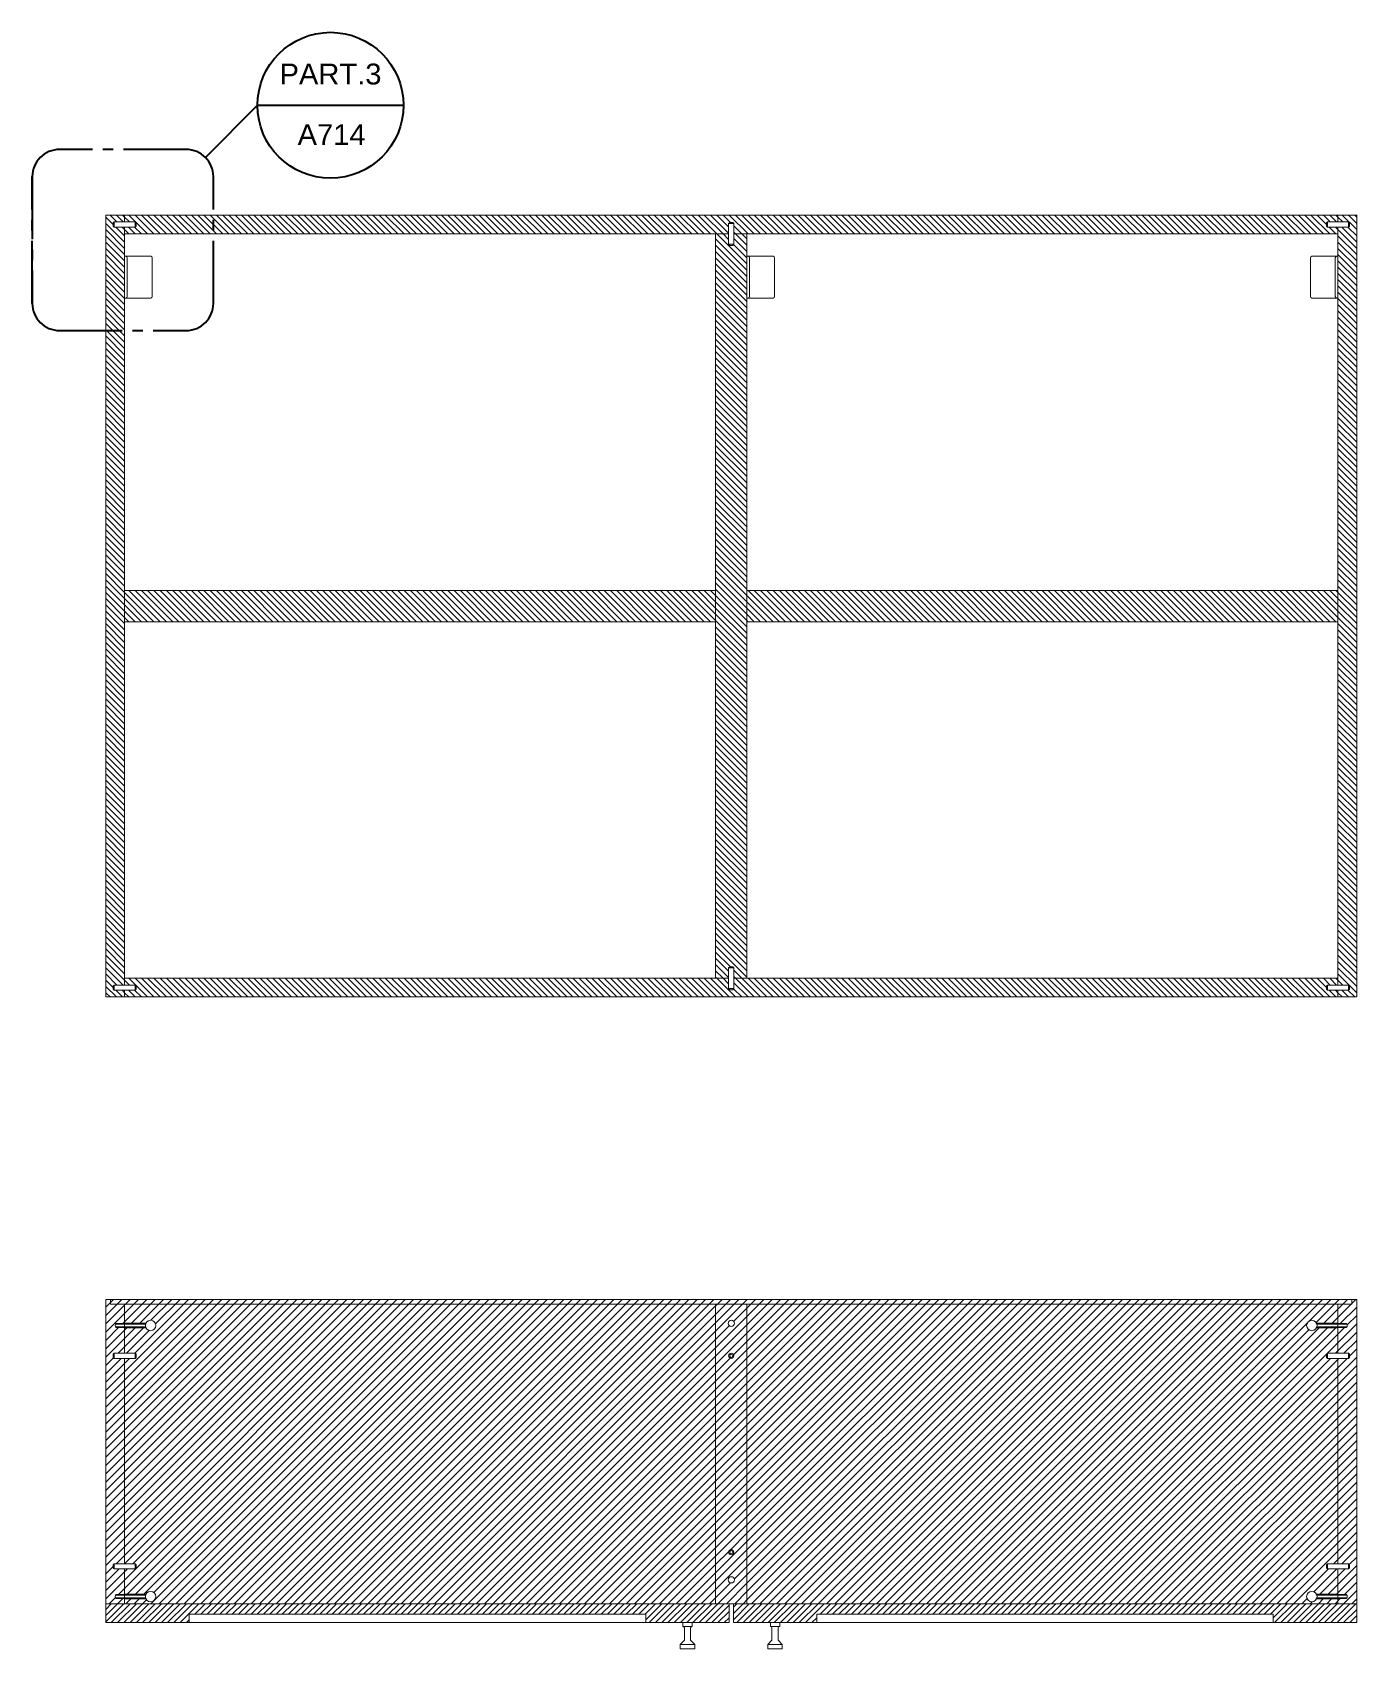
# Model space of a CAD drawing. Header units: centimetres. Extents: x -2268 to 3476, y -1681 to 1470.
# Drawn here: x -883.2 to -756.2, y -1680.9 to -1525.9 of the extents above; entities that cross this region are included whole.
import ezdxf
from ezdxf.enums import TextEntityAlignment as Align

# ---------------------------------------------------------------- set-up
doc = ezdxf.new("R2010")
doc.units = ezdxf.units.CM
doc.linetypes.add('CENTER2', pattern=[1.125, 0.75, -0.125, 0.125, -0.125])
doc.layers.get('0').update_dxf_attribs({"color": 5})
for name, color, linetype, lineweight in [('0_Num_Penna__5', 5, 'Continuous', 18), ('0_Num_Penna__6', 6, 'Continuous', 18), ('A-FURN_Num_Penna__252_Num_Penna__252_Num_Penna__3_Num_Penna__252_Num_Penna__252_Num_Penna__252_Num_Penna__252_Num_Penna__252_Num_Penna__252_Num_Penna__252_Num_Penna__252_Num_Penna__252_Num_Penna__252_Num_Penna__252_Num_Penna__5', 5, 'Continuous', 18), ('A-FURN_Num_Penna__252_Num_Penna__252_Num_Penna__3_Num_Penna__252_Num_Penna__252_Num_Penna__252_Num_Penna__252_Num_Penna__252_Num_Penna__252_Num_Penna__252_Num_Penna__252_Num_Penna__252_Num_Penna__252_Num_Penna__252_Num_Penna__6', 6, 'Continuous', 18), ('A-FURN_Num_Penna__252_Num_Penna__252_Num_Penna__3_Num_Penna__252_Num_Penna__252_Num_Penna__252_Num_Penna__252_Num_Penna__252_Num_Penna__252_Num_Penna__252_Num_Penna__252_Num_Penna__252_Num_Penna__252_Num_Penna__6_Num_Penna__6', 6, 'Continuous', 18), ('A-SECT A-MCUT', 7, 'Continuous', 35), ('A-SECT-PATT_Num_Penna__6_Num_Penna__6_Num_Penna__6_Num_Penna__6_Num_Penna__6_Num_Penna__6_Num_Penna__6_Num_Penna__6_Num_Penna__6_Num_Penna__6_Num_Penna__6_Num_Penna__6_Num_Penna__6_Num_Penna__6', 6, 'Continuous', 18), ('INFO_Num_Penna__2_Num_Penna__2_Num_Penna__2_Num_Penna__2_Num_Penna__5', 5, 'Continuous', 18), ('PDF10_Solid Fills_Num_Penna__5_Num_Penna__5_Num_Penna__5_Num_Penna__5_Num_Penna__5_Num_Penna__5_Num_Penna__5_Num_Penna__5', 5, 'Continuous', 18), ('PDF10_Solid Fills_Num_Penna__5_Num_Penna__5_Num_Penna__5_Num_Penna__5_Num_Penna__5_Num_Penna__5_Num_Penna__5_Num_Penna__6', 6, 'Continuous', 18), ('PDF16_Geometry_Num_Penna__5_Num_Penna__5_Num_Penna__5_Num_Penna__5_Num_Penna__5_Num_Penna__5_Num_Penna__5_Num_Penna__5_Num_Penna__5_Num_Penna__5_Num_Penna__5_Num_Penna__5_Num_Penna__5_Num_Penna__5', 5, 'Continuous', 18), ('PDF16_Geometry_Num_Penna__6_Num_Penna__6_Num_Penna__6_Num_Penna__6_Num_Penna__6_Num_Penna__6_Num_Penna__6_Num_Penna__6_Num_Penna__6_Num_Penna__6_Num_Penna__6_Num_Penna__6_Num_Penna__6_Num_Penna__5', 5, 'Continuous', 18), ('PDF16_Geometry_Num_Penna__6_Num_Penna__6_Num_Penna__6_Num_Penna__6_Num_Penna__6_Num_Penna__6_Num_Penna__6_Num_Penna__6_Num_Penna__6_Num_Penna__6_Num_Penna__6_Num_Penna__6_Num_Penna__6_Num_Penna__6', 6, 'Continuous', 18), ('PDF22_Geometry_Num_Penna__1_Num_Penna__255_Num_Penna__3_Num_Penna__3_Num_Penna__6', 6, 'Continuous', 18), ('PDF2_Geometry_Num_Penna__7_Num_Penna__7_Num_Penna__7_Num_Penna__7_Num_Penna__7_Num_Penna__7_Num_Penna__7_Num_Penna__5', 5, 'Continuous', 18), ('PDF2_Geometry_Num_Penna__7_Num_Penna__7_Num_Penna__7_Num_Penna__7_Num_Penna__7_Num_Penna__7_Num_Penna__7_Num_Penna__6', 6, 'Continuous', 18), ('PDF_Geometry_Num_Penna__7_Num_Penna__7_Num_Penna__3_Num_Penna__6_Num_Penna__6_Num_Penna__6_Num_Penna__6_Num_Penna__6_Num_Penna__6_Num_Penna__6_Num_Penna__6_Num_Penna__6_Num_Penna__6_Num_Penna__6', 6, 'Continuous', 18), ('VITE_Num_Penna__5', 5, 'Continuous', 18), ('VITE_Num_Penna__6', 6, 'Continuous', 18)]:
    doc.layers.add(name, color=color, linetype=linetype, lineweight=lineweight)
doc.styles.add('ARIAL', font='Arial.ttf')

msp = doc.modelspace()

# ---------------------------------------------------------------- hatches: boundary and pattern name
at = {"layer": '0_Num_Penna__5', "ltscale": 0.5}
h = msp.add_hatch(dxfattribs=at)
h.set_pattern_fill('JIS_WOOD', color=254, scale=0.6, angle=90)
h.paths.add_polyline_path([(-874.377, -1544.5855), (-875.377, -1544.5855), (-875.477, -1544.4855), (-875.477, -1544.1855), (-875.377, -1544.0855), (-874.377, -1544.0855), (-874.377, -1543.4355), (-876.177, -1543.4355), (-876.177, -1618.4355), (-874.377, -1618.4355), (-874.377, -1617.7855), (-875.377, -1617.7855), (-875.477, -1617.6855), (-875.477, -1617.3855), (-875.377, -1617.2855), (-874.377, -1617.2855)])
h = msp.add_hatch(dxfattribs=at)
h.set_pattern_fill('JIS_WOOD', color=254, scale=0.6, angle=90)
h.paths.add_polyline_path([(-816.327, -1544.1355), (-816.027, -1544.1355), (-815.927, -1544.2355), (-815.927, -1545.2355), (-757.977, -1545.2355), (-757.977, -1544.5855), (-758.977, -1544.5855), (-759.077, -1544.4855), (-759.077, -1544.1855), (-758.977, -1544.0855), (-757.977, -1544.0855), (-757.977, -1543.4355), (-874.377, -1543.4355), (-874.377, -1544.0855), (-873.377, -1544.0855), (-873.277, -1544.1855), (-873.277, -1544.4855), (-873.377, -1544.5855), (-874.377, -1544.5855), (-874.377, -1545.2355), (-816.427, -1545.2355), (-816.427, -1544.2355)])
h = msp.add_hatch(dxfattribs=at)
h.set_pattern_fill('JIS_WOOD', color=254, scale=0.6, angle=90)
h.paths.add_polyline_path([(-756.177, -1543.4355), (-757.977, -1543.4355), (-757.977, -1544.0855), (-756.977, -1544.0855), (-756.877, -1544.1855), (-756.877, -1544.4855), (-756.977, -1544.5855), (-757.977, -1544.5855), (-757.977, -1616.6355), (-757.977, -1617.2855), (-756.977, -1617.2855), (-756.877, -1617.3855), (-756.877, -1617.6855), (-756.977, -1617.7855), (-757.977, -1617.7855), (-757.977, -1618.4355), (-756.177, -1618.4355)])
at = {"layer": '0_Num_Penna__5'}
h = msp.add_hatch(dxfattribs=at)
h.set_pattern_fill('JIS_WOOD', color=254, scale=0.6, angle=90)
h.paths.add_polyline_path([(-814.677, -1545.2355), (-815.927, -1545.2355), (-815.927, -1546.2355), (-816.027, -1546.3355), (-816.327, -1546.3355), (-816.427, -1546.2355), (-816.427, -1545.2355), (-817.677, -1545.2355), (-817.677, -1616.6355), (-816.427, -1616.6355), (-816.427, -1615.6355), (-816.327, -1615.5355), (-816.027, -1615.5355), (-815.927, -1615.6355), (-815.927, -1616.6355), (-814.677, -1616.6355)])
h = msp.add_hatch(dxfattribs=at)
h.set_pattern_fill('JIS_WOOD', color=254, scale=0.6, angle=90)
h.paths.add_polyline_path([(-817.677, -1579.4355), (-874.377, -1579.4355), (-874.377, -1582.4355), (-817.677, -1582.4355)])
h = msp.add_hatch(dxfattribs=at)
h.set_pattern_fill('JIS_WOOD', color=254, scale=0.6, angle=90)
h.paths.add_polyline_path([(-757.977, -1579.4355), (-814.677, -1579.4355), (-814.677, -1582.4355), (-757.977, -1582.4355)])
at = {"layer": '0_Num_Penna__5', "ltscale": 0.5}
h = msp.add_hatch(dxfattribs=at)
h.set_pattern_fill('JIS_WOOD', color=254, scale=0.6, angle=90)
h.paths.add_polyline_path([(-816.427, -1616.6355), (-874.377, -1616.6355), (-874.377, -1617.2855), (-873.377, -1617.2855), (-873.277, -1617.3855), (-873.277, -1617.6855), (-873.377, -1617.7855), (-874.377, -1617.7855), (-874.377, -1618.4355), (-757.977, -1618.4355), (-757.977, -1617.7855), (-758.977, -1617.7855), (-759.077, -1617.6855), (-759.077, -1617.3855), (-758.977, -1617.2855), (-757.977, -1617.2855), (-757.977, -1616.6355), (-815.927, -1616.6355), (-815.927, -1617.6355), (-816.027, -1617.7355), (-816.327, -1617.7355), (-816.427, -1617.6355)])
h = msp.add_hatch(dxfattribs=at)
h.set_pattern_fill('JIS_WOOD', color=254, scale=0.8)
h.paths.add_polyline_path([(-759.0769, -1652.702), (-758.9769, -1652.602), (-757.977, -1652.602), (-757.977, -1650.1771), (-760.0323, -1650.1771, -0.78690347), (-760.977, -1649.9486, -0.78690044), (-760.0323, -1649.72), (-757.977, -1649.72), (-757.977, -1647.8986), (-814.677, -1647.8986), (-814.677, -1676.6486), (-757.977, -1676.6486), (-757.977, -1676.1771), (-760.0323, -1676.1771, -0.78690044), (-760.977, -1675.9486, -0.78690347), (-760.0323, -1675.72), (-757.977, -1675.72), (-757.977, -1673.2952), (-758.9769, -1673.2952), (-759.0769, -1673.1952), (-759.0769, -1672.8952), (-758.9769, -1672.7952), (-757.977, -1672.7952), (-757.977, -1653.102), (-758.9769, -1653.102), (-759.0769, -1653.002)])
h.paths.add_polyline_path([(-817.677, -1647.8986), (-874.377, -1647.8986), (-874.377, -1649.72), (-872.3216, -1649.72, -0.78690044), (-871.377, -1649.9486, -0.78690347), (-872.3216, -1650.1771), (-874.377, -1650.1771), (-874.377, -1652.602), (-873.377, -1652.602), (-873.277, -1652.702), (-873.277, -1653.002), (-873.377, -1653.102), (-874.377, -1653.102), (-874.377, -1672.7952), (-873.377, -1672.7952), (-873.277, -1672.8952), (-873.277, -1673.1952), (-873.377, -1673.2952), (-874.377, -1673.2952), (-874.377, -1675.72), (-872.3216, -1675.72, -0.78690347), (-871.377, -1675.9486, -0.78690044), (-872.3216, -1676.1771), (-874.377, -1676.1771), (-874.377, -1676.6486), (-817.677, -1676.6486)])
h.paths.add_polyline_path([(-756.627, -1647.4486), (-875.727, -1647.4486), (-875.727, -1647.8986), (-756.627, -1647.8986)])
h.paths.add_polyline_path([(-756.177, -1647.4486), (-756.627, -1647.4486), (-756.627, -1647.8986), (-757.977, -1647.8986), (-757.977, -1649.752), (-757.1465, -1649.752), (-757.1465, -1649.8181), (-757.1224, -1649.8181, -0.14159602), (-757.091, -1649.8634, -0.16394326), (-757.0908, -1650.0334, -0.14299095), (-757.1225, -1650.0788), (-757.1465, -1650.0788), (-757.1465, -1650.1452), (-757.977, -1650.1452), (-757.977, -1650.1771), (-757.977, -1652.602), (-756.9769, -1652.602), (-756.8769, -1652.702), (-756.8769, -1653.002), (-756.9769, -1653.102), (-757.977, -1653.102), (-757.977, -1672.7952), (-756.9769, -1672.7952), (-756.8769, -1672.8952), (-756.8769, -1673.1952), (-756.9769, -1673.2952), (-757.977, -1673.2952), (-757.977, -1675.752), (-757.1465, -1675.752), (-757.1465, -1675.8183), (-757.1225, -1675.8183, -0.1429907), (-757.0908, -1675.8638, -0.16394375), (-757.091, -1676.0338, -0.14159741), (-757.1224, -1676.079), (-757.1465, -1676.079), (-757.1465, -1676.1452), (-757.977, -1676.1452), (-757.977, -1676.6486), (-756.177, -1676.6486)])
h.paths.add_polyline_path([(-874.377, -1650.1452), (-875.2074, -1650.1452), (-875.2074, -1650.0788), (-875.2314, -1650.0788, -0.1429907), (-875.2631, -1650.0334, -0.16394375), (-875.2629, -1649.8634, -0.14159741), (-875.2315, -1649.8181), (-875.2074, -1649.8181), (-875.2074, -1649.752), (-874.377, -1649.752), (-874.377, -1649.72), (-874.377, -1647.8986), (-875.727, -1647.8986), (-875.727, -1647.4486), (-876.177, -1647.4486), (-876.177, -1676.6486), (-874.377, -1676.6486), (-874.377, -1676.1452), (-875.2074, -1676.1452), (-875.2074, -1676.079), (-875.2315, -1676.079, -0.14159602), (-875.2629, -1676.0338, -0.16394326), (-875.2631, -1675.8638, -0.14299095), (-875.2314, -1675.8183), (-875.2074, -1675.8183), (-875.2074, -1675.752), (-874.377, -1675.752), (-874.377, -1673.2952), (-875.377, -1673.2952), (-875.477, -1673.1952), (-875.477, -1672.8952), (-875.377, -1672.7952), (-874.377, -1672.7952), (-874.377, -1653.102), (-875.377, -1653.102), (-875.477, -1653.002), (-875.477, -1652.702), (-875.377, -1652.602), (-874.377, -1652.602)])
at = {"layer": '0_Num_Penna__5'}
h = msp.add_hatch(dxfattribs=at)
h.set_pattern_fill('JIS_WOOD', color=254, scale=0.8)
h.paths.add_polyline_path([(-814.677, -1647.8986), (-817.677, -1647.8986), (-817.677, -1676.6486), (-814.677, -1676.6486)])
h.paths.add_polyline_path([(-816.427, -1652.852, -1), (-815.927, -1652.852, -1)], flags=16)
h.paths.add_polyline_path([(-816.327, -1652.852, -1), (-816.027, -1652.852, -1)], flags=0)
h.paths.add_polyline_path([(-816.477, -1649.7486, -1), (-815.877, -1649.7486, -1)], flags=16)
h.paths.add_polyline_path([(-815.927, -1671.6952, -1), (-816.427, -1671.6952, -1)], flags=16)
h.paths.add_polyline_path([(-816.027, -1671.6952, -1), (-816.327, -1671.6952, -1)], flags=0)
h.paths.add_polyline_path([(-815.877, -1674.3486, -1), (-816.477, -1674.3486, -1)], flags=16)
at = {"layer": '0_Num_Penna__5', "ltscale": 0.5}
h = msp.add_hatch(dxfattribs=at)
h.set_pattern_fill('JIS_WOOD', color=254, scale=0.6)
h.paths.add_polyline_path([(-816.377, -1676.6486), (-876.177, -1676.6486), (-876.177, -1678.4486), (-868.177, -1678.4486), (-868.177, -1677.6486), (-824.377, -1677.6486), (-824.377, -1678.4486), (-816.377, -1678.4486)])
h.paths.add_polyline_path([(-807.977, -1677.6486), (-764.177, -1677.6486), (-764.177, -1678.4486), (-756.177, -1678.4486), (-756.177, -1676.6486), (-815.977, -1676.6486), (-815.977, -1678.4486), (-807.977, -1678.4486)])

# ---------------------------------------------------------------- linework, layer by layer
at = {"layer": '0_Num_Penna__6', "color": 6, "linetype": 'Continuous', "lineweight": 18}
for p, q in [((-875.377, -1544.0855), (-875.477, -1544.1855)), ((-875.477, -1544.1855), (-875.477, -1544.4855)), ((-873.377, -1544.0855), (-873.277, -1544.1855)), ((-873.277, -1544.1855), (-873.277, -1544.4855)), ((-816.427, -1544.2355), (-816.327, -1544.1355)), ((-816.327, -1544.1355), (-816.027, -1544.1355)), ((-815.927, -1544.2355), (-816.027, -1544.1355)), ((-758.977, -1544.0855), (-759.077, -1544.1855)), ((-759.077, -1544.1855), (-759.077, -1544.4855)), ((-756.977, -1544.0855), (-756.877, -1544.1855)), ((-756.877, -1544.1855), (-756.877, -1544.4855)), ((-875.377, -1544.5855), (-875.477, -1544.4855)), ((-873.377, -1544.5855), (-873.277, -1544.4855)), ((-758.977, -1544.5855), (-759.077, -1544.4855)), ((-756.977, -1544.5855), (-756.877, -1544.4855)), ((-816.427, -1546.2355), (-816.327, -1546.3355)), ((-816.327, -1546.3355), (-816.027, -1546.3355)), ((-815.927, -1546.2355), (-816.027, -1546.3355)), ((-816.427, -1615.6355), (-816.327, -1615.5355)), ((-816.327, -1615.5355), (-816.027, -1615.5355)), ((-815.927, -1615.6355), (-816.027, -1615.5355)), ((-875.377, -1617.2855), (-875.477, -1617.3855)), ((-875.477, -1617.3855), (-875.477, -1617.6855)), ((-875.377, -1617.7855), (-875.477, -1617.6855)), ((-873.377, -1617.2855), (-873.277, -1617.3855)), ((-873.377, -1617.7855), (-873.277, -1617.6855)), ((-873.277, -1617.3855), (-873.277, -1617.6855)), ((-816.427, -1617.6355), (-816.327, -1617.7355)), ((-816.327, -1617.7355), (-816.027, -1617.7355)), ((-815.927, -1617.6355), (-816.027, -1617.7355)), ((-758.977, -1617.2855), (-759.077, -1617.3855)), ((-759.077, -1617.3855), (-759.077, -1617.6855)), ((-758.977, -1617.7855), (-759.077, -1617.6855)), ((-756.977, -1617.2855), (-756.877, -1617.3855)), ((-756.977, -1617.7855), (-756.877, -1617.6855)), ((-756.877, -1617.3855), (-756.877, -1617.6855)), ((-874.377, -1650.1771), (-872.3216, -1650.1771)), ((-757.977, -1650.1771), (-760.0323, -1650.1771)), ((-875.377, -1652.602), (-875.477, -1652.702)), ((-875.477, -1652.702), (-875.477, -1653.002)), ((-873.377, -1652.602), (-873.277, -1652.702)), ((-873.277, -1652.702), (-873.277, -1653.002)), ((-758.9769, -1652.602), (-759.0769, -1652.702)), ((-759.0769, -1652.702), (-759.0769, -1653.002)), ((-756.9769, -1652.602), (-756.8769, -1652.702)), ((-756.8769, -1652.702), (-756.8769, -1653.002)), ((-875.377, -1653.102), (-875.477, -1653.002)), ((-873.377, -1653.102), (-873.277, -1653.002)), ((-758.9769, -1653.102), (-759.0769, -1653.002)), ((-756.9769, -1653.102), (-756.8769, -1653.002)), ((-875.377, -1672.7952), (-875.477, -1672.8952)), ((-875.477, -1673.1952), (-875.477, -1672.8952)), ((-873.377, -1672.7952), (-873.277, -1672.8952)), ((-873.277, -1673.1952), (-873.277, -1672.8952)), ((-758.9769, -1672.7952), (-759.0769, -1672.8952)), ((-759.0769, -1673.1952), (-759.0769, -1672.8952)), ((-756.9769, -1672.7952), (-756.8769, -1672.8952)), ((-756.8769, -1673.1952), (-756.8769, -1672.8952)), ((-875.377, -1673.2952), (-875.477, -1673.1952)), ((-873.377, -1673.2952), (-873.277, -1673.1952)), ((-758.9769, -1673.2952), (-759.0769, -1673.1952)), ((-756.9769, -1673.2952), (-756.8769, -1673.1952)), ((-874.377, -1675.72), (-872.3216, -1675.72)), ((-757.977, -1675.72), (-760.0323, -1675.72))]:
    msp.add_line(p, q, dxfattribs=at)
at = {"layer": 'A-FURN_Num_Penna__252_Num_Penna__252_Num_Penna__3_Num_Penna__252_Num_Penna__252_Num_Penna__252_Num_Penna__252_Num_Penna__252_Num_Penna__252_Num_Penna__252_Num_Penna__252_Num_Penna__252_Num_Penna__252_Num_Penna__252_Num_Penna__5', "color": 5, "linetype": 'Continuous', "lineweight": 18}
for p, q in [((-874.377, -1649.752), (-874.377, -1650.1452)), ((-757.977, -1649.752), (-757.977, -1650.1452)), ((-874.377, -1676.1452), (-874.377, -1675.752)), ((-757.977, -1676.1452), (-757.977, -1675.752))]:
    msp.add_line(p, q, dxfattribs=at)
for centre in [(-816.177, -1652.852), (-816.177, -1671.6952)]:
    msp.add_circle(centre, 0.15, dxfattribs=at)
at = {"layer": 'A-FURN_Num_Penna__252_Num_Penna__252_Num_Penna__3_Num_Penna__252_Num_Penna__252_Num_Penna__252_Num_Penna__252_Num_Penna__252_Num_Penna__252_Num_Penna__252_Num_Penna__252_Num_Penna__252_Num_Penna__252_Num_Penna__252_Num_Penna__6', "color": 6, "linetype": 'Continuous', "lineweight": 18}
for p, q in [((-874.377, -1649.752), (-875.2074, -1649.752)), ((-875.2074, -1649.752), (-875.2074, -1649.8183)), ((-875.2074, -1650.1452), (-875.2074, -1650.0788)), ((-874.377, -1650.1452), (-875.2074, -1650.1452)), ((-757.977, -1649.752), (-757.1465, -1649.752)), ((-757.977, -1650.1452), (-757.1465, -1650.1452)), ((-757.1465, -1649.752), (-757.1465, -1649.8183)), ((-757.1465, -1650.1452), (-757.1465, -1650.0788)), ((-874.377, -1675.752), (-875.2074, -1675.752)), ((-875.2074, -1675.752), (-875.2074, -1675.8183)), ((-875.2074, -1676.1452), (-875.2074, -1676.0788)), ((-757.977, -1675.752), (-757.1465, -1675.752)), ((-757.1465, -1675.752), (-757.1465, -1675.8183)), ((-757.1465, -1676.1452), (-757.1465, -1676.0788)), ((-874.377, -1676.1452), (-875.2074, -1676.1452)), ((-757.977, -1676.1452), (-757.1465, -1676.1452))]:
    msp.add_line(p, q, dxfattribs=at)
for centre in [(-816.177, -1652.852), (-816.177, -1671.6952)]:
    msp.add_circle(centre, 0.25, dxfattribs=at)
at = {"layer": 'A-FURN_Num_Penna__252_Num_Penna__252_Num_Penna__3_Num_Penna__252_Num_Penna__252_Num_Penna__252_Num_Penna__252_Num_Penna__252_Num_Penna__252_Num_Penna__252_Num_Penna__252_Num_Penna__252_Num_Penna__252_Num_Penna__6_Num_Penna__6', "color": 6, "linetype": 'Continuous', "lineweight": 18}
for p, q in [((-817.677, -1545.2355), (-817.677, -1616.6355)), ((-814.677, -1545.2355), (-814.677, -1616.6355)), ((-817.677, -1647.8986), (-817.677, -1676.6486)), ((-814.677, -1647.8986), (-814.677, -1676.6486))]:
    msp.add_line(p, q, dxfattribs=at)
at = {"layer": 'A-SECT A-MCUT', "color": 5}
for q in [(-866.6236, -1537.899), (-847.6236, -1532.899)]:
    msp.add_line((-861.6236, -1532.899), q, dxfattribs=at)
at = {"layer": 'A-SECT A-MCUT', "color": 5, "linetype": 'CENTER2', "ltscale": 8}
msp.add_lwpolyline([(-883.2282, -1551.8984, 0.41421356), (-880.6231, -1554.5036), (-868.4657, -1554.5036, 0.41421356), (-865.8606, -1551.8984), (-865.8606, -1539.7411, 0.41421356), (-868.4657, -1537.136), (-880.6231, -1537.136, 0.41421356), (-883.2282, -1539.7411), (-883.2282, -1551.8984), (-883.2282, -1539.7411)], format="xyb", dxfattribs=at)
at = {"layer": 'A-SECT A-MCUT', "color": 5}
msp.add_circle((-854.6236, -1532.899), 7, dxfattribs=at)
at = {"layer": 'A-SECT-PATT_Num_Penna__6_Num_Penna__6_Num_Penna__6_Num_Penna__6_Num_Penna__6_Num_Penna__6_Num_Penna__6_Num_Penna__6_Num_Penna__6_Num_Penna__6_Num_Penna__6_Num_Penna__6_Num_Penna__6_Num_Penna__6', "color": 6, "linetype": 'Continuous', "lineweight": 18}
for p, q in [((-868.177, -1677.6486), (-868.177, -1678.4486)), ((-824.377, -1677.6486), (-824.377, -1678.4486)), ((-807.977, -1677.6486), (-807.977, -1678.4486)), ((-764.177, -1677.6486), (-764.177, -1678.4486))]:
    msp.add_line(p, q, dxfattribs=at)
at = {"layer": 'INFO_Num_Penna__2_Num_Penna__2_Num_Penna__2_Num_Penna__2_Num_Penna__5', "color": 5, "linetype": 'Continuous', "lineweight": 18}
for p, q in [((-874.1102, -1547.3851), (-874.377, -1547.3851)), ((-874.1102, -1547.3851), (-871.8646, -1547.3851)), ((-814.4102, -1547.3851), (-814.677, -1547.3851)), ((-814.4102, -1547.3851), (-812.1646, -1547.3851)), ((-758.2437, -1547.3851), (-760.4893, -1547.3851)), ((-758.2437, -1547.3851), (-757.977, -1547.3851)), ((-874.127, -1547.5254), (-874.127, -1551.2448)), ((-871.735, -1551.2448), (-871.735, -1547.5254)), ((-814.427, -1547.5254), (-814.427, -1551.2448)), ((-812.035, -1551.2448), (-812.035, -1547.5254)), ((-760.6189, -1551.2448), (-760.6189, -1547.5254)), ((-758.227, -1547.5254), (-758.227, -1551.2448)), ((-874.377, -1551.3851), (-874.1102, -1551.3851)), ((-874.1102, -1551.3851), (-871.8646, -1551.3851)), ((-814.677, -1551.3851), (-814.4102, -1551.3851)), ((-814.4102, -1551.3851), (-812.1646, -1551.3851)), ((-758.2437, -1551.3851), (-760.4893, -1551.3851)), ((-757.977, -1551.3851), (-758.2437, -1551.3851))]:
    msp.add_line(p, q, dxfattribs=at)
for centre, start, end in [((-874.2689, -1547.5265), 0.438313, 85.025899), ((-871.877, -1547.5265), 0.438313, 85.025899), ((-814.5689, -1547.5265), 0.438313, 85.025899), ((-812.177, -1547.5265), 0.438313, 85.025899), ((-760.477, -1547.5265), 94.974101, 179.561687), ((-758.085, -1547.5265), 94.974101, 179.561687), ((-874.2689, -1551.2437), 274.974101, 359.561687), ((-871.877, -1551.2437), 274.974101, 359.561687), ((-814.5689, -1551.2437), 274.974101, 359.561687), ((-812.177, -1551.2437), 274.974101, 359.561687), ((-760.477, -1551.2437), 180.438313, 265.025899), ((-758.085, -1551.2437), 180.438313, 265.025899)]:
    msp.add_arc(centre, 0.1419, start, end, dxfattribs=at)
at = {"layer": 'PDF10_Solid Fills_Num_Penna__5_Num_Penna__5_Num_Penna__5_Num_Penna__5_Num_Penna__5_Num_Penna__5_Num_Penna__5_Num_Penna__5', "color": 5, "linetype": 'Continuous', "lineweight": 18}
for centre in [(-871.877, -1649.9486), (-760.477, -1649.9486), (-871.877, -1675.9486), (-760.477, -1675.9486)]:
    msp.add_circle(centre, 0.5, dxfattribs=at)
at = {"layer": 'PDF10_Solid Fills_Num_Penna__5_Num_Penna__5_Num_Penna__5_Num_Penna__5_Num_Penna__5_Num_Penna__5_Num_Penna__5_Num_Penna__6', "color": 6, "linetype": 'Continuous', "lineweight": 18}
for centre in [(-816.177, -1649.7486), (-816.177, -1674.3486)]:
    msp.add_circle(centre, 0.3, dxfattribs=at)
at = {"layer": 'PDF16_Geometry_Num_Penna__5_Num_Penna__5_Num_Penna__5_Num_Penna__5_Num_Penna__5_Num_Penna__5_Num_Penna__5_Num_Penna__5_Num_Penna__5_Num_Penna__5_Num_Penna__5_Num_Penna__5_Num_Penna__5_Num_Penna__5', "color": 5, "linetype": 'Continuous', "lineweight": 18}
for p, q in [((-819.9305, -1678.4486), (-820.8261, -1678.4486)), ((-820.8261, -1678.814), (-820.8261, -1678.4486)), ((-819.9305, -1678.814), (-820.8261, -1678.814)), ((-820.6776, -1680.1214), (-820.6776, -1678.9625)), ((-819.7292, -1678.4486), (-820.6247, -1678.4486)), ((-820.079, -1680.1214), (-820.079, -1678.9625)), ((-819.9305, -1678.814), (-819.9305, -1678.4486)), ((-811.5305, -1678.4486), (-812.4261, -1678.4486)), ((-812.4261, -1678.814), (-812.4261, -1678.4486)), ((-811.5305, -1678.814), (-812.4261, -1678.814)), ((-812.2776, -1680.1214), (-812.2776, -1678.9625)), ((-811.679, -1680.1214), (-811.679, -1678.9625)), ((-811.5305, -1678.814), (-811.5305, -1678.4486)), ((-821.0783, -1680.5574), (-820.6776, -1680.1214)), ((-819.6783, -1680.5574), (-821.0783, -1680.5574)), ((-821.0783, -1680.9486), (-821.0783, -1680.5574)), ((-819.6783, -1680.5574), (-820.079, -1680.1214)), ((-819.6783, -1680.9486), (-819.6783, -1680.5574)), ((-812.6783, -1680.5574), (-812.2776, -1680.1214)), ((-811.2783, -1680.5574), (-812.6783, -1680.5574)), ((-812.6783, -1680.9486), (-812.6783, -1680.5574)), ((-811.2783, -1680.5574), (-811.679, -1680.1214)), ((-811.2783, -1680.9486), (-811.2783, -1680.5574)), ((-819.6783, -1680.9486), (-821.0783, -1680.9486)), ((-811.2783, -1680.9486), (-812.6783, -1680.9486))]:
    msp.add_line(p, q, dxfattribs=at)
for centre, start, end in [((-820.8261, -1678.9625), 0, 90), ((-819.9305, -1678.9625), 90, 180), ((-812.4261, -1678.9625), 0, 90), ((-811.5305, -1678.9625), 90, 180)]:
    msp.add_arc(centre, 0.1485, start, end, dxfattribs=at)
at = {"layer": 'PDF16_Geometry_Num_Penna__6_Num_Penna__6_Num_Penna__6_Num_Penna__6_Num_Penna__6_Num_Penna__6_Num_Penna__6_Num_Penna__6_Num_Penna__6_Num_Penna__6_Num_Penna__6_Num_Penna__6_Num_Penna__6_Num_Penna__5', "color": 5, "linetype": 'Continuous', "lineweight": 18}
for p, q in [((-868.177, -1678.4486), (-824.377, -1678.4486)), ((-807.977, -1678.4486), (-764.177, -1678.4486))]:
    msp.add_line(p, q, dxfattribs=at)
at = {"layer": 'PDF16_Geometry_Num_Penna__6_Num_Penna__6_Num_Penna__6_Num_Penna__6_Num_Penna__6_Num_Penna__6_Num_Penna__6_Num_Penna__6_Num_Penna__6_Num_Penna__6_Num_Penna__6_Num_Penna__6_Num_Penna__6_Num_Penna__6', "color": 6, "linetype": 'Continuous', "lineweight": 18}
for p, q in [((-876.177, -1543.4355), (-876.177, -1618.4355)), ((-876.177, -1543.4355), (-756.177, -1543.4355)), ((-874.377, -1543.4355), (-874.377, -1544.0855)), ((-757.977, -1543.4355), (-757.977, -1544.0855)), ((-756.177, -1543.4355), (-756.177, -1618.4355)), ((-874.377, -1544.5855), (-874.377, -1617.2855)), ((-874.377, -1545.2355), (-816.427, -1545.2355)), ((-815.927, -1545.2355), (-757.977, -1545.2355)), ((-757.977, -1544.5855), (-757.977, -1617.2855)), ((-874.377, -1616.6355), (-816.427, -1616.6355)), ((-815.927, -1616.6355), (-757.977, -1616.6355)), ((-876.177, -1618.4355), (-756.177, -1618.4355)), ((-874.377, -1617.7855), (-874.377, -1618.4355)), ((-757.977, -1617.7855), (-757.977, -1618.4355)), ((-876.177, -1647.4486), (-875.727, -1647.4486)), ((-876.177, -1647.4486), (-876.177, -1678.4486)), ((-875.727, -1647.4486), (-875.727, -1647.8986)), ((-875.727, -1647.4486), (-756.627, -1647.4486)), ((-875.727, -1647.8986), (-756.627, -1647.8986)), ((-874.377, -1647.8986), (-874.377, -1649.72)), ((-757.977, -1647.8986), (-757.977, -1652.602)), ((-756.627, -1647.4486), (-756.627, -1647.8986)), ((-756.627, -1647.4486), (-756.177, -1647.4486)), ((-756.177, -1647.4486), (-756.177, -1678.4486)), ((-874.377, -1649.72), (-874.377, -1649.752)), ((-874.377, -1650.1771), (-874.377, -1650.1452)), ((-874.377, -1650.1452), (-874.377, -1652.602)), ((-757.977, -1650.1771), (-757.977, -1650.1452)), ((-874.377, -1653.102), (-874.377, -1672.7952)), ((-757.977, -1653.102), (-757.977, -1672.7952)), ((-874.377, -1673.2952), (-874.377, -1676.6486)), ((-757.977, -1673.2952), (-757.977, -1675.752)), ((-874.377, -1675.72), (-874.377, -1675.752)), ((-757.977, -1675.72), (-757.977, -1675.752)), ((-876.177, -1676.6486), (-756.177, -1676.6486)), ((-816.377, -1678.4486), (-816.377, -1676.6486)), ((-815.977, -1678.4486), (-815.977, -1676.6486)), ((-757.977, -1676.1452), (-757.977, -1676.6486)), ((-876.177, -1678.4486), (-868.177, -1678.4486)), ((-868.177, -1677.6486), (-824.377, -1677.6486)), ((-824.377, -1678.4486), (-816.377, -1678.4486)), ((-815.977, -1678.4486), (-807.977, -1678.4486)), ((-807.977, -1677.6486), (-764.177, -1677.6486)), ((-764.177, -1678.4486), (-756.177, -1678.4486))]:
    msp.add_line(p, q, dxfattribs=at)
at = {"layer": 'PDF22_Geometry_Num_Penna__1_Num_Penna__255_Num_Penna__3_Num_Penna__3_Num_Penna__6', "color": 6, "linetype": 'Continuous', "lineweight": 18}
for p, q in [((-817.677, -1579.4355), (-874.377, -1579.4355)), ((-757.977, -1579.4355), (-814.677, -1579.4355)), ((-817.677, -1582.4355), (-874.377, -1582.4355)), ((-757.977, -1582.4355), (-814.677, -1582.4355))]:
    msp.add_line(p, q, dxfattribs=at)
at = {"layer": 'PDF2_Geometry_Num_Penna__7_Num_Penna__7_Num_Penna__7_Num_Penna__7_Num_Penna__7_Num_Penna__7_Num_Penna__7_Num_Penna__5', "color": 5, "linetype": 'Continuous', "lineweight": 18, "flags": 128}
for points in [[(-875.2074, -1649.8181), (-872.3596, -1649.8181)], [(-872.3597, -1650.0788), (-875.2074, -1650.0788)], [(-757.1465, -1649.8181), (-759.9943, -1649.8181)], [(-759.9942, -1650.0788), (-757.1465, -1650.0788)], [(-872.3597, -1675.8183), (-875.2074, -1675.8183)], [(-875.2074, -1676.079), (-872.3596, -1676.079)], [(-757.1465, -1676.079), (-759.9943, -1676.079)], [(-759.9942, -1675.8183), (-757.1465, -1675.8183)]]:
    msp.add_lwpolyline(points, dxfattribs=at)
at = {"layer": 'PDF2_Geometry_Num_Penna__7_Num_Penna__7_Num_Penna__7_Num_Penna__7_Num_Penna__7_Num_Penna__7_Num_Penna__7_Num_Penna__6', "color": 6, "linetype": 'Continuous', "lineweight": 18, "flags": 128}
for points in [[(-873.377, -1544.0855), (-875.377, -1544.0855)], [(-816.427, -1544.2355), (-816.427, -1546.2355)], [(-815.927, -1546.2355), (-815.927, -1544.2355)], [(-756.977, -1544.0855), (-758.977, -1544.0855)], [(-875.377, -1544.5855), (-873.377, -1544.5855)], [(-758.977, -1544.5855), (-756.977, -1544.5855)], [(-816.427, -1615.6355), (-816.427, -1617.6355)], [(-815.927, -1617.6355), (-815.927, -1615.6355)], [(-873.377, -1617.2855), (-875.377, -1617.2855)], [(-875.377, -1617.7855), (-873.377, -1617.7855)], [(-756.977, -1617.2855), (-758.977, -1617.2855)], [(-758.977, -1617.7855), (-756.977, -1617.7855)], [(-875.377, -1652.602), (-873.377, -1652.602)], [(-756.9769, -1652.602), (-758.9769, -1652.602)], [(-873.377, -1653.102), (-875.377, -1653.102)], [(-758.9769, -1653.102), (-756.9769, -1653.102)], [(-873.377, -1672.7952), (-875.377, -1672.7952)], [(-758.9769, -1672.7952), (-756.9769, -1672.7952)], [(-875.377, -1673.2952), (-873.377, -1673.2952)], [(-756.9769, -1673.2952), (-758.9769, -1673.2952)]]:
    msp.add_lwpolyline(points, dxfattribs=at)
for points in [[(-875.2074, -1650.0788), (-875.2223, -1650.0788, -0.19953036), (-875.2392, -1650.0718, -0.11687713), (-875.2632, -1650.0331, -0.16288803), (-875.2632, -1649.8641, -0.11683184), (-875.2393, -1649.8251, -0.19841798), (-875.2224, -1649.8181), (-875.2074, -1649.8181)], [(-757.1465, -1650.0788), (-757.1316, -1650.0788, 0.19953036), (-757.1147, -1650.0718, 0.11687713), (-757.0907, -1650.0331, 0.16288803), (-757.0907, -1649.8641, 0.11683184), (-757.1147, -1649.8251, 0.19841798), (-757.1315, -1649.8181), (-757.1465, -1649.8181)], [(-875.2074, -1675.8183), (-875.2223, -1675.8183, 0.19953036), (-875.2392, -1675.8253, 0.11687713), (-875.2632, -1675.8641, 0.16288803), (-875.2632, -1676.0331, 0.11683184), (-875.2393, -1676.072, 0.19841798), (-875.2224, -1676.079), (-875.2074, -1676.079)], [(-757.1465, -1675.8183), (-757.1316, -1675.8183, -0.19953036), (-757.1147, -1675.8253, -0.11687713), (-757.0907, -1675.8641, -0.16288803), (-757.0907, -1676.0331, -0.11683184), (-757.1147, -1676.072, -0.19841798), (-757.1315, -1676.079), (-757.1465, -1676.079)]]:
    msp.add_lwpolyline(points, format="xyb", dxfattribs=at)
at = {"layer": 'PDF_Geometry_Num_Penna__7_Num_Penna__7_Num_Penna__3_Num_Penna__6_Num_Penna__6_Num_Penna__6_Num_Penna__6_Num_Penna__6_Num_Penna__6_Num_Penna__6_Num_Penna__6_Num_Penna__6_Num_Penna__6_Num_Penna__6', "color": 6, "linetype": 'Continuous', "lineweight": 18}
msp.add_line((-757.977, -1543.4355), (-757.977, -1543.8855), dxfattribs=at)
at = {"layer": 'VITE_Num_Penna__5', "color": 5, "linetype": 'Continuous', "lineweight": 18, "flags": 128}
for points in [[(-875.377, -1544.5855), (-875.377, -1544.0855)], [(-873.377, -1544.5855), (-873.377, -1544.0855)], [(-815.927, -1544.2355), (-816.427, -1544.2355)], [(-758.977, -1544.5855), (-758.977, -1544.0855)], [(-756.977, -1544.5855), (-756.977, -1544.0855)], [(-815.927, -1546.2355), (-816.427, -1546.2355)], [(-815.927, -1615.6355), (-816.427, -1615.6355)], [(-875.377, -1617.7855), (-875.377, -1617.2855)], [(-873.377, -1617.7855), (-873.377, -1617.2855)], [(-815.927, -1617.6355), (-816.427, -1617.6355)], [(-758.977, -1617.7855), (-758.977, -1617.2855)], [(-756.977, -1617.7855), (-756.977, -1617.2855)], [(-875.377, -1653.102), (-875.377, -1652.602)], [(-873.377, -1653.102), (-873.377, -1652.602)], [(-758.9769, -1653.102), (-758.9769, -1652.602)], [(-756.9769, -1653.102), (-756.9769, -1652.602)], [(-875.377, -1672.7952), (-875.377, -1673.2952)], [(-873.377, -1672.7952), (-873.377, -1673.2952)], [(-758.9769, -1672.7952), (-758.9769, -1673.2952)], [(-756.9769, -1672.7952), (-756.9769, -1673.2952)]]:
    msp.add_lwpolyline(points, dxfattribs=at)
at = {"layer": 'VITE_Num_Penna__6', "color": 6, "linetype": 'Continuous', "lineweight": 18}
for p, q in [((-872.3216, -1649.72), (-874.377, -1649.72)), ((-760.0323, -1649.72), (-757.977, -1649.72)), ((-872.3216, -1676.1771), (-874.377, -1676.1771)), ((-760.0323, -1676.1771), (-757.977, -1676.1771))]:
    msp.add_line(p, q, dxfattribs=at)

# ---------------------------------------------------------------- texts
at = {"color": 3, "style": 'ARIAL'}
msp.add_attdef('PART.3', text='1', height=2, dxfattribs=at).set_placement((-854.6236, -1528.899), align=Align.TOP_CENTER)
msp.add_attdef('A714', (-857.779, -1536.7133), '', height=2, dxfattribs=at)

doc.saveas('drawing.dxf')
